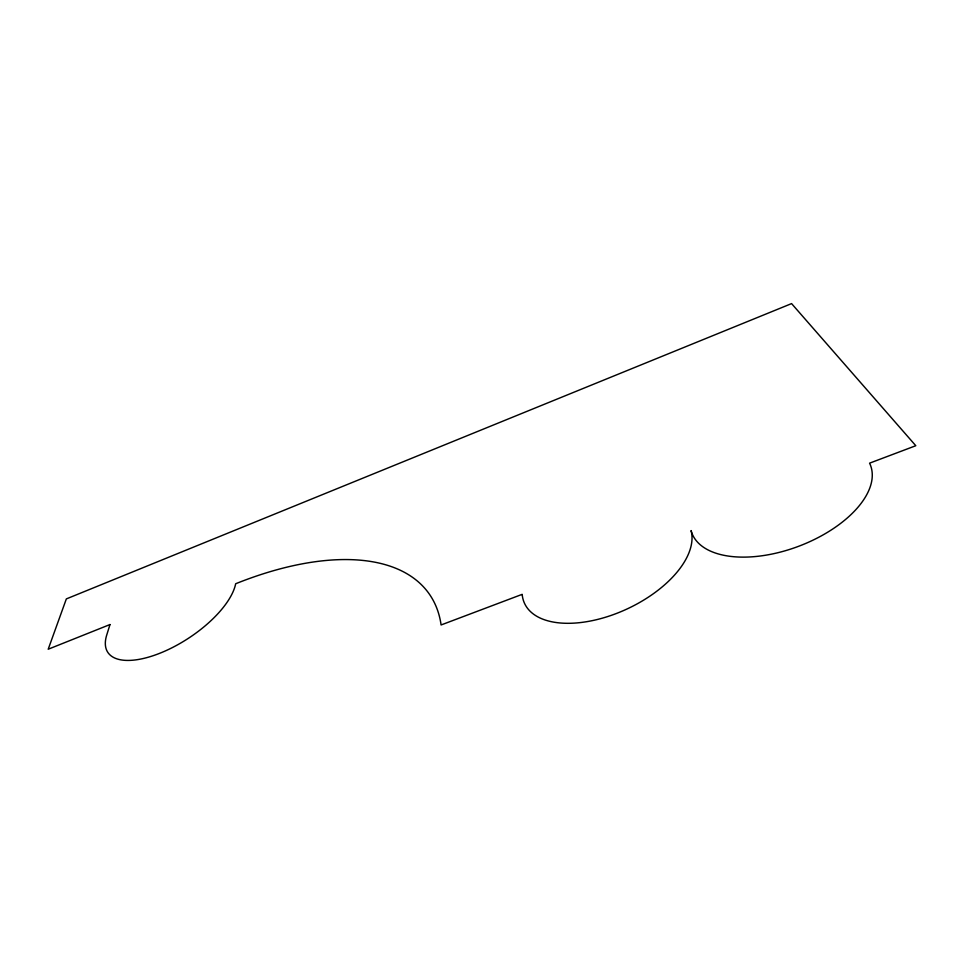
<?xml version="1.0" encoding="UTF-8"?>
<svg xmlns="http://www.w3.org/2000/svg" width="964" height="964" viewBox="0 0 964 964"><rect width="100%" height="100%" fill="white"/><g stroke="black" fill="none" stroke-linecap="round" stroke-linejoin="round"><path stroke-width="1.45" d="M109.992 624.539L106.715 635.071A75.228 32.414 -33.2 0 0 160.012 653.182A75.228 32.414 -33.2 0 0 235.674 583.75A263.16 131.092 -34.8 0 1 441.09 624.961L522.187 594.342A91.062 48.417 -25.1 0 0 615.538 613.815A91.062 48.417 -25.1 0 0 691.08 530.574A95.52 50.152 -20.8 0 0 798.794 546.227A95.52 50.152 -20.8 0 0 869.576 463.166L915.8 445.717L791.577 303.6L66.347 598.909L48.2 649.23L109.992 624.539"/></g></svg>
